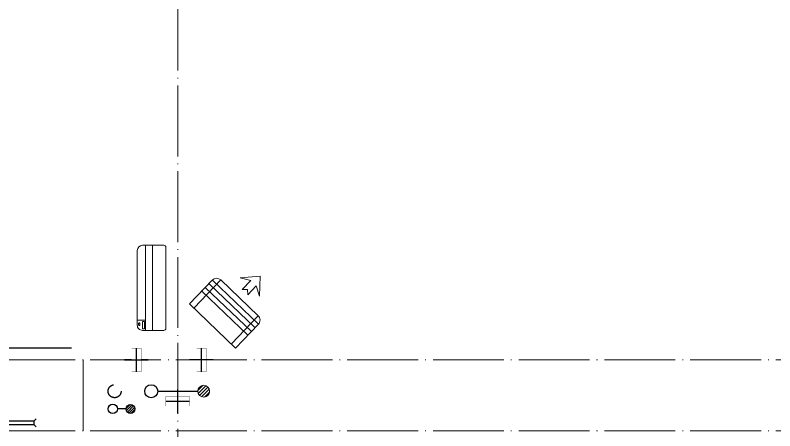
# Model space of a CAD drawing. Extents: x -518115 to 1124316, y -209821 to 1628073.
# Drawn here: x 830040 to 836473, y 519440 to 522957 of the extents above; entities that cross this region are included whole.
import ezdxf

# ---------------------------------------------------------------- set-up
doc = ezdxf.new("R2010")
doc.units = 0
doc.header["$LTSCALE"] = 1000
doc.header["$MEASUREMENT"] = 0
doc.linetypes.add('DASH', pattern=[0.35, 0.25, -0.1])
doc.linetypes.add('DOTE', pattern=[2.42, 2, -0.2, 0.02, -0.2])
for name, color, linetype in [('3-栏杆1', 135, 'Continuous'), ('3.5方案汇报，与郭总、侯月琴确定户型_t8$0$2020.03.04 -1安徽标准化洋房户型(UA）_t8_t8$0$看线', 154, 'Continuous'), ('EQUIP_地漏', 7, 'Continuous'), ('VPIPE-凝结', 150, 'Continuous'), ('VPIPE-废水', 31, 'Continuous'), ('VPIPE-雨水', 4, 'DASH'), ('机电标识类', 1, 'Continuous')]:
    doc.layers.add(name, color=color, linetype=linetype)
for name, color, linetype, lineweight in [('DOTE', 19, 'DOTE', 9), ('LVTRY', 1, 'Continuous', 13), ('平面-空调室内机', 176, 'Continuous', 9), ('平面-空调预留孔', 173, 'Continuous', 15), ('空调', 76, 'Continuous', 13)]:
    doc.layers.add(name, color=color, linetype=linetype, lineweight=lineweight)

# ---------------------------------------------------------------- blocks, each defined once
blk = doc.blocks.new('dasdasf1sa2f31as32f')
for p, q in [((-116, 585.6), (43.3, 640.5)), ((-22.8, 585.5), (-116, 585.6)), ((-22.8, 585.5), (-73.4, 493.2)), ((82.7, 476.6), (43.3, 640.5)), ((-269.8, 524.3), (-427.7, 236.5)), ((-269.8, 524.3), (113.7, 314)), ((32.4, 555.1), (-18.1, 462.9)), ((82.7, 476.6), (32.4, 555.1)), ((-473.5, 259.7), (-339.5, 504)), ((114.7, 208.4), (-359.1, 468.2)), ((134.6, 245.5), (-338.8, 505.1)), ((-31.3, 504.4), (-73.4, 493.2)), ((-18.1, 462.9), (-31.3, 504.4)), ((72.3, 131.9), (-401.1, 391.6)), ((92.6, 168.8), (-380.9, 428.5)), ((0, 0), (-473.5, 259.7)), ((113.7, 314), (-44.2, 26.2)), ((134, 244.4), (0, 0))]:
    blk.add_line(p, q)
for centre, start, end in [((-294.5, 479.4), 61.25933, 151.25933), ((89, 269), 331.25933, 61.25933)]:
    blk.add_arc(centre, 51.3, start, end)
blk = doc.blocks.new('dongkong')
blk.add_wipeout([(-603756, 210771), (-603756, 210570.8), (-603836, 210570.8), (-603836, 210771)])
at = {"layer": '机电标识类', "color": 250, "linetype": 'DASH', "ltscale": 400}
for p, q in [((-603796, 210771), (-603796, 210570.8)), ((-603896, 210670.7), (-603696, 210670.7))]:
    blk.add_line(p, q, dxfattribs=at)
at = {"layer": '空调', "color": 6, "linetype": 'DASH', "const_width": 2}
blk.add_lwpolyline([(-603756, 210771), (-603756, 210570.8), (-603836, 210570.8), (-603836, 210771)], close=True, dxfattribs=at)
blk = doc.blocks.new('GDGDRGDGDRGDR')
at = {"layer": '平面-空调室内机', "ltscale": 0.3, "rotation": 89.99999999999999}
blk.add_blockref('dongkong', (634787.3, 1046278.1), dxfattribs=at)
at = {"layer": '平面-空调预留孔', "rotation": 344.9999999966897}
blk.add_blockref('dasdasf1sa2f31as32f', (424606.8, 442932.1), dxfattribs=at)
at = {"layer": '平面-空调室内机', "ltscale": 0.3, "rotation": 180}
blk.add_blockref('dongkong', (-179479.5, 653502.9), dxfattribs=at)
blk = doc.blocks.new('$TwtSys$00000141')
at = {"color": 1}
for p, q in [((-47.1, 3.8), (-5, 45.9)), ((-47.1, 3.8), (-5, 45.9)), ((-43.6, -17.5), (17.5, 43.6)), ((-43.6, -17.5), (17.5, 43.6)), ((-33.2, -33.2), (33.2, 33.2)), ((-33.2, -33.2), (33.2, 33.2)), ((-16.2, -43.5), (43.8, 16.4)), ((-16.2, -43.5), (43.8, 16.4)), ((5.7, -46.1), (46.1, -5.7)), ((5.7, -46.1), (46.1, -5.7))]:
    blk.add_line(p, q, dxfattribs=at)
blk.add_circle((0, 0), 47, dxfattribs=at)
blk.add_circle((0, 0), 47, dxfattribs=at)
blk = doc.blocks.new('$lvtry$00000171')
for p, q in [((-74.2, 10.6), (-10.6, 74.2)), ((-69.8, -27.4), (27.4, 69.8)), ((-53, -53), (53, 53)), ((-27.4, -69.8), (69.8, 27.4)), ((10.6, -74.2), (74.2, -10.6))]:
    blk.add_line(p, q)
blk.add_circle((0, 0), 75)
blk.add_point((0, 0))
blk = doc.blocks.new('A$C001338C2')
for p, q in [((0, 248.6), (0, 22)), ((845, 303.6), (55, 303.6)), ((109.1, 214.8), (109.1, 303.6)), ((900, 22), (900, 248.6)), ((22, 0), (878, 0))]:
    blk.add_line(p, q)
at = {"lineweight": 5}
for p, q in [((900, 214.8), (0, 214.8)), ((900, 143.2), (0, 143.2))]:
    blk.add_line(p, q, dxfattribs=at)
for points in [[(89.2, 226.4), (22.2, 226.4, -0.414214), (16.7, 231.9), (16.7, 243.1, -0.414214), (22.2, 248.6), (89.2, 248.6, -0.414214), (94.7, 243.1), (94.7, 231.9, -0.414214)], [(73.1, 275), (56.8, 275, -0.414214), (51.3, 280.5), (51.3, 283.4, -0.414214), (56.8, 288.9), (73.1, 288.9, -0.414214), (78.6, 283.4), (78.6, 280.5, -0.414214)]]:
    blk.add_lwpolyline(points, format="xyb", close=True)
for centre, radius, start, end in [((55, 248.6), 55, 90, 180), ((845, 248.6), 55, 360, 90), ((22, 22), 22, 180, 270), ((878, 22), 22, 270, 360)]:
    blk.add_arc(centre, radius, start, end)
blk = doc.blocks.new('GDGDGDSDA')
at = {"layer": 'DOTE', "linetype": 'DOTE', "ltscale": 0.3}
for p, q in [((422834.8, 367858.3), (422834.8, 359558.3)), ((471334.8, 363358.3), (417334.8, 363358.3)), ((422034.8, 363358.3), (422034.8, 362758.3)), ((471334.8, 362758.3), (417334.8, 362758.3))]:
    blk.add_line(p, q, dxfattribs=at)

msp = doc.modelspace()

# ---------------------------------------------------------------- linework, layer by layer
at = {"layer": '3-栏杆1', "color": 5}
for p, q in [((830196.3, 519522.6), (828436.8, 519522.6)), ((830216.6, 519540.4), (830196.3, 519522.7)), ((830196.3, 519522.7), (830216.6, 519540.4)), ((830196.3, 519522.7), (830196.3, 519493.4)), ((828436.8, 519493.4), (830196.3, 519493.3)), ((830216.6, 519473.5), (830196.3, 519493.4)), ((830196.3, 519493.4), (830216.6, 519473.5))]:
    msp.add_line(p, q, dxfattribs=at)
at = {"layer": '3.5方案汇报，与郭总、侯月琴确定户型_t8$0$2020.03.04 -1安徽标准化洋房户型(UA）_t8_t8$0$看线', "ltscale": 10}
msp.add_line((830516.6, 520140.4), (828016.6, 520140.4), dxfattribs=at)

# ---------------------------------------------------------------- block references
msp.add_blockref('GDGDRGDGDRGDR', (407300, 77208.4))

# ---------------------------------------------------------------- next in the draw order: linework, layer by layer
at = {"layer": 'VPIPE-凝结', "ltscale": 0.1}
msp.add_line((831246.6, 519775.4), (831586.6, 519775.4), dxfattribs=at)
msp.add_lwpolyline([(830979, 519625.4), (830906.6, 519625.4)], dxfattribs=at)
at = {"layer": 'VPIPE-凝结'}
msp.add_circle((830866.6, 519625.4), 40, dxfattribs=at)
at = {"layer": 'VPIPE-废水'}
msp.add_circle((831191.6, 519775.4), 55, dxfattribs=at)
at = {"layer": 'VPIPE-雨水'}
msp.add_circle((830881.6, 519775.4), 55, dxfattribs=at)

# ---------------------------------------------------------------- next in the draw order: block references
at = {"layer": 'EQUIP_地漏', "xscale": -0.8, "yscale": -0.8, "zscale": 0.8, "rotation": 180}
msp.add_blockref('$TwtSys$00000141', (831016.6, 519625.4), dxfattribs=at)
at = {"layer": 'LVTRY', "xscale": -0.6666666667107825, "yscale": 0.6666666667107825, "rotation": 90.00000000602213}
msp.add_blockref('$lvtry$00000171', (831636.6, 519775.4), dxfattribs=at)
at = {"layer": '平面-空调室内机', "ltscale": 0.3, "rotation": 180}
msp.add_blockref('dongkong', (227270.4, 730711.3), dxfattribs=at)
at = {"layer": '平面-空调预留孔', "xscale": 0.800000000046565, "yscale": 0.800000000046565, "zscale": 0.800000000046565, "rotation": 90.00000023343017}
msp.add_blockref('A$C001338C2', (831316.5, 520290.4), dxfattribs=at)

# ---------------------------------------------------------------- next in the draw order: block references
at = {"layer": '平面-空调室内机', "ltscale": 0.3, "xscale": -1, "rotation": 180}
msp.add_blockref('dongkong', (1434862.5, 730711.3), dxfattribs=at)

# ---------------------------------------------------------------- next in the draw order: block references
msp.add_blockref('GDGDGDSDA', (408581.8, 156682.1))

doc.saveas('drawing.dxf')
